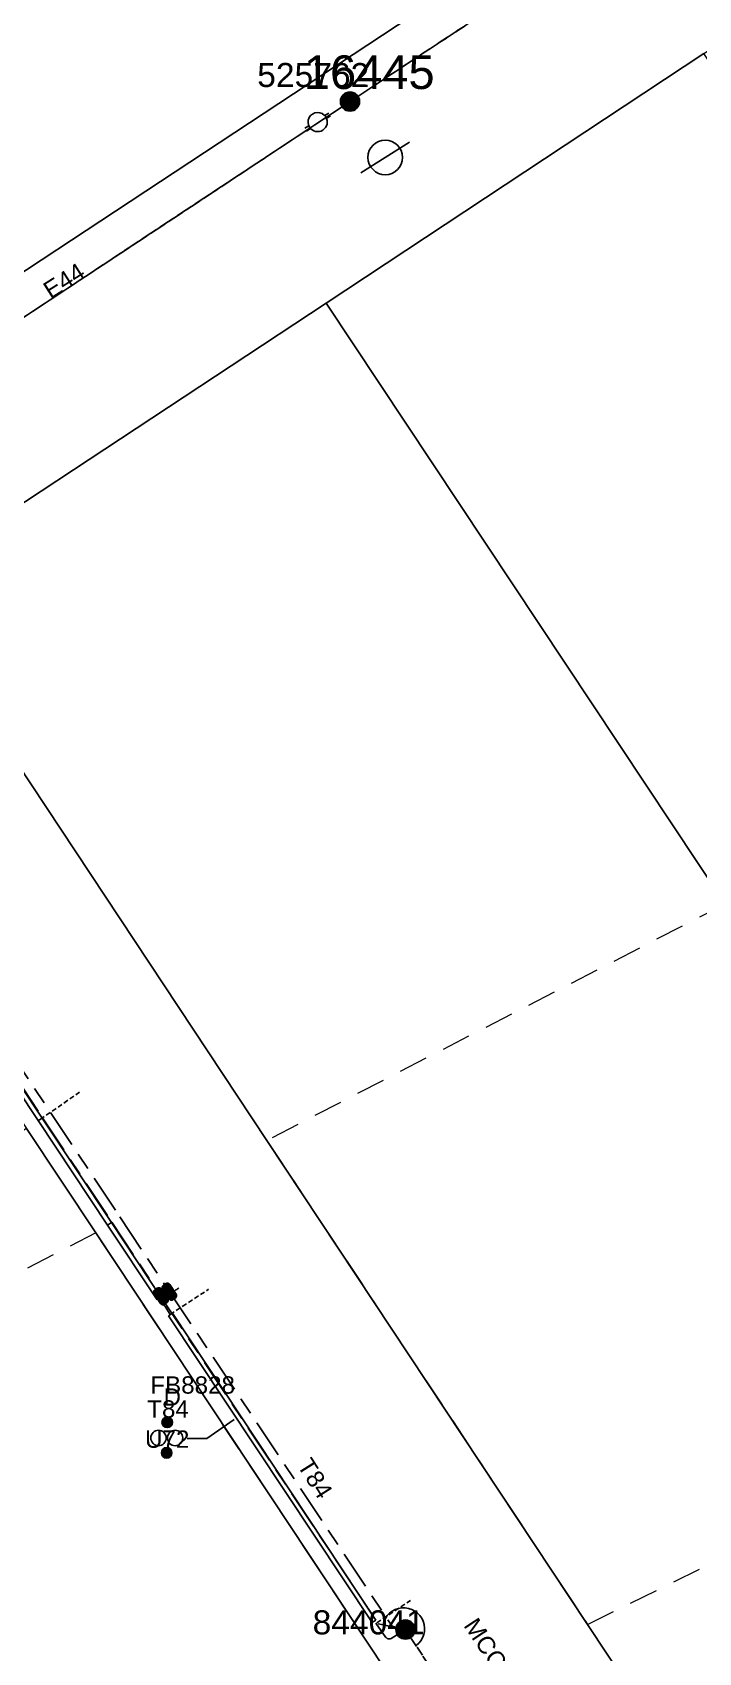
# Model space of a CAD drawing. Header units: metres. Extents: x 302064 to 305578, y 6265466 to 6271990.
# Drawn here: x 303315.5 to 303384.7, y 6270691.7 to 6270860.2 of the extents above; entities that cross this region are included whole.
import ezdxf
from ezdxf.enums import TextEntityAlignment as Align

# ---------------------------------------------------------------- set-up
doc = ezdxf.new("R2010")
doc.units = ezdxf.units.M
for name, pattern in [('Cable Exist OH', [1, 1, 0]), ('Cable Exist UG', [8.2, 4, -1.2, 1.8, -1.2]), ('Dash', [5, 3, -2]), ('DASHED', [0.75, 0.5, -0.25])]:
    doc.linetypes.add(name, pattern=pattern)
doc.layers.get('0').update_dxf_attribs({"color": 6})
for name, color, linetype in [('_User Miscellaneous12', 7, 'Continuous'), ('_User_LV_Exist', 7, 'Continuous'), ('Duct_SP_EXT', 7, 'Continuous'), ('Equip_HV_EXT', 7, 'Continuous'), ('Equip_LV_EXT', 7, 'Continuous'), ('Equip_SP_HV_EXT', 7, 'Continuous'), ('Equip_SP_LV_EXT', 7, 'Continuous'), ('Mains_HV_EXT', 1, 'Continuous'), ('Mains_LV_EXT', 5, 'Continuous'), ('SupportsOH_SP_TR_HV_LV_SL_EXT', 7, 'Continuous'), ('Trench_SP_EXT', 7, 'Continuous')]:
    doc.layers.add(name, color=color, linetype=linetype)
for name, color, linetype, lineweight in [('Cadastre Easements_SP_EXT', 9, 'Continuous', 5), ('Cadastre Land Parcels_SP_EXT', 7, 'Continuous', 5), ('Cadastre Roads_SP_EXT', 9, 'Continuous', 5)]:
    doc.layers.add(name, color=color, linetype=linetype, lineweight=lineweight)
doc.layers.add('UNKNOWN_FEATURES', color=1, linetype='DASHED', plot=False)
doc.styles.add('HVSW_LABEL', font='arial.ttf')
doc.styles.add('POLE_LABEL', font='arial.ttf')
doc.styles.get("Standard").update_dxf_attribs({"font": 'arial.ttf'})

# ---------------------------------------------------------------- blocks, each defined once
blk = doc.blocks.new('DUCT_EXT')
blk.add_circle((0, 0.8), 0.8)
at = {"flags": 1}
blk.add_attdef('Z', (0, 0), '', height=0.2, dxfattribs=at)
at = {"flags": 9}
for tag, p in [('DUCT_CODE', (0, 0)), ('XSECT_TYPE', (0, -0.2)), ('STATE', (0, -0.6)), ('FB_REFERENCE', (0, -0.4)), ('NOTES', (0, -0.8))]:
    blk.add_attdef(tag, text='', height=0.2, dxfattribs=at).set_placement(p, align=Align.MIDDLE_LEFT)
blk = doc.blocks.new('LV_OH_LINKS_OPEN_EXT')
for p, q in [((-0.17, 4.97), (-0.17, 5.46)), ((0.17, 4.97), (0.17, 5.46)), ((-0.17, 3), (-0.17, 2.5)), ((0.17, 3), (0.17, 2.5))]:
    blk.add_line(p, q)
blk.add_lwpolyline([(0, 2.99, 1), (0, 4.98, 1)], format="xyb", close=True)
at = {"flags": 9}
for tag, p in [('ACTUAL_STATUS', (0, 0)), ('CONSTRUCTED_VOLTAGE', (0, -0.2)), ('OPERATING_VOLTAGE', (0, -0.6)), ('ORIENTATION', (0, -0.8)), ('OWNED_BY', (0, -1)), ('STATE', (0, -1.2)), ('SWITCH_TYPE', (0, -1.4)), ('NO_PHASES', (0, -0.4)), ('USAGE', (0, -1.6)), ('LEGEND', (0, -1.8)), ('NOTES', (0, -2))]:
    blk.add_attdef(tag, text='', height=0.2, dxfattribs=at).set_placement(p, align=Align.MIDDLE_LEFT)
at = {"flags": 1}
blk.add_attdef('Z', (0, 0), '', height=0.2, dxfattribs=at)
blk = doc.blocks.new('POLE_EXT')
blk.add_hatch(color=256).paths.add_polyline_path([(-1, 0, 1), (1, 0, 1)])
blk.add_lwpolyline([(-1, 0, 1), (1, 0, 1)], format="xyb", close=True)
for tag, height, flags, p in [('pNumber', 2.5, 8, (-17.84, 2.07)), ('OWNED_BY', 0.2, 9, (1.35, -0.4)), ('SPECIAL_USE', 0.2, 9, (1.35, -0.8)), ('STATE', 0.2, 9, (1.35, -1)), ('cLV', 0.2, 9, (1.35, -1.4)), ('hDepth', 0.2, 9, (1.35, -1.6)), ('PARENT', 0.2, 9, (1.35, -0.6)), ('USAGE', 0.2, 9, (1.35, -1.2)), ('hDia', 0.2, 9, (1.35, -1.8)), ('cHV', 0.2, 9, (1.35, -2)), ('cLinedev', 0.2, 9, (1.35, -3.4)), ('LBRACKET', 0.2, 9, (1.35, -2.2)), ('LExisting', 0.2, 9, (1.35, -2.4)), ('LANTNUMBER', 0.2, 9, (1.35, -2.6)), ('LOther', 0.2, 9, (1.35, -2.8)), ('LRemove', 0.2, 9, (1.35, -3)), ('LEGEND', 0.2, 9, (1.35, -3.2)), ('pExisting', 0.2, 9, (1.35, -3.8)), ('pFooting', 0.2, 9, (1.35, -4.4)), ('pNew', 0.2, 9, (1.35, -4.6)), ('pRelocate', 0.2, 9, (1.35, -5)), ('LOCATION', 0.2, 9, (1.35, -3.6)), ('PFNUMBER', 0.2, 9, (1.35, -4)), ('NEWPFNUMBER', 0.2, 9, (1.35, -4.2)), ('pRemove', 0.2, 9, (1.35, -5.2)), ('pReplace', 0.2, 9, (1.35, -5.4)), ('pStay', 0.2, 9, (1.35, -5.6)), ('pType', 0.2, 9, (1.35, -5.8)), ('cspan', 0.2, 9, (1.35, -6)), ('STREETNAME', 0.2, 9, (1.35, -6.2)), ('SUBURB', 0.2, 9, (1.35, -6.4)), ('NOTES', 0.2, 9, (1.35, -6.6)), ('MAINTAINED_BY', 0.2, 9, (1.36, -6.81)), ('OPERATED_BY', 0.2, 9, (1.36, -7.01))]:
    blk.add_attdef(tag, text='', height=height, dxfattribs=dict(flags=flags)).set_placement(p, align=Align.MIDDLE_LEFT)
at = {"style": 'POLE_LABEL'}
for tag, height, flags, p in [('ASSET_NUM', 2.5, 8, (2, 2)), ('STRUCTURE_PLANT_NUMBER', 0.2, 9, (1.35, 0.03)), ('STREET_CODE', 0.2, 9, (1.35, -0.2))]:
    blk.add_attdef(tag, text='', height=height, dxfattribs=dict(at, flags=flags)).set_placement(p, align=Align.MIDDLE_LEFT)
at = {"flags": 1}
blk.add_attdef('Z', (1.35, -7.33), '', height=0.2, dxfattribs=at)
blk = doc.blocks.new('HV_STJ_EXT')
h = blk.add_hatch(color=256)
edge = h.paths.add_edge_path()
edge.add_ellipse((-0.59, 0.13), major_axis=(0.226, 0.226), ratio=1, start_angle=45, end_angle=135)
edge.add_line((-0.91, 0.13), (-0.91, -0.13))
edge.add_ellipse((-0.59, -0.13), major_axis=(0.226, 0.226), ratio=1, start_angle=135, end_angle=225)
edge.add_line((-0.59, -0.45), (0.59, -0.45))
edge.add_ellipse((0.59, -0.13), major_axis=(-0.226, 0.226), ratio=1, start_angle=135, end_angle=225)
edge.add_line((0.91, -0.13), (0.91, 0.13))
edge.add_ellipse((0.59, 0.13), major_axis=(-0.226, 0.226), ratio=1, start_angle=225, end_angle=315)
edge.add_line((0.59, 0.45), (-0.59, 0.45))
blk.add_lwpolyline([(-0.91, 0.13), (-0.91, -0.13, 0.414214), (-0.59, -0.45), (0.59, -0.45, 0.414214), (0.91, -0.13), (0.91, 0.13, 0.414214), (0.59, 0.45), (-0.59, 0.45, 0.414214)], format="xyb", close=True)
for tag, flags, p in [('ORIENTATION', 9, (1.5, 0)), ('Z', 1, (1.5, -0.8)), ('USAGE', 9, (1.5, -0.2)), ('LEGEND', 9, (1.5, -0.4)), ('NOTES', 9, (1.5, -0.6))]:
    blk.add_attdef(tag, text='', height=0.2, dxfattribs=dict(flags=flags)).set_placement(p, align=Align.MIDDLE_LEFT)
blk = doc.blocks.new('LV_STJ_EXT')
h = blk.add_hatch(color=256)
edge = h.paths.add_edge_path()
edge.add_ellipse((-0.59, 0.13), major_axis=(0.226, 0.226), ratio=1, start_angle=45, end_angle=135)
edge.add_line((-0.91, 0.13), (-0.91, -0.13))
edge.add_ellipse((-0.59, -0.13), major_axis=(0.226, 0.226), ratio=1, start_angle=135, end_angle=225)
edge.add_line((-0.59, -0.45), (0.59, -0.45))
edge.add_ellipse((0.59, -0.13), major_axis=(-0.226, 0.226), ratio=1, start_angle=135, end_angle=225)
edge.add_line((0.91, -0.13), (0.91, 0.13))
edge.add_ellipse((0.59, 0.13), major_axis=(-0.226, 0.226), ratio=1, start_angle=225, end_angle=315)
edge.add_line((0.59, 0.45), (-0.59, 0.45))
blk.add_lwpolyline([(-0.91, 0.13), (-0.91, -0.13, 0.414214), (-0.59, -0.45), (0.59, -0.45, 0.414214), (0.91, -0.13), (0.91, 0.13, 0.414214), (0.59, 0.45), (-0.59, 0.45, 0.414214)], format="xyb", close=True)
at = {"flags": 1}
blk.add_attdef('Z', (0, 0), '', height=0.2, dxfattribs=at)
at = {"flags": 9}
for tag, p in [('ORIENTATION', (0, 0)), ('USAGE', (0, -0.2)), ('LEGEND', (0, -0.4)), ('NOTES', (0, -0.6))]:
    blk.add_attdef(tag, text='', height=0.2, dxfattribs=at).set_placement(p, align=Align.MIDDLE_LEFT)
blk = doc.blocks.new('HV_ABS_CLOSED_EXT')
blk.add_line((-3, 6.87), (3, 6.87))
blk.add_circle((0, 6.87), 1.8)
at = {"style": 'HVSW_LABEL'}
for tag, height, flags, p in [('ASSET_NUM', 3.5, 8, (2, 2)), ('STREET_CODE', 0.2, 9, (0, -0.2))]:
    blk.add_attdef(tag, text='', height=height, dxfattribs=dict(at, flags=flags)).set_placement(p, align=Align.MIDDLE_LEFT)
at = {"flags": 1}
blk.add_attdef('Z', (0, 0), '', height=0.2, dxfattribs=at)
at = {"flags": 9}
for tag, p in [('ACTUAL_STATUS', (0, -0.4)), ('CONSTRUCTED_VOLTAGE', (0, -0.6)), ('OPERATING_VOLTAGE', (0, -1)), ('ORIENTATION', (0, -1.2)), ('OWNED_BY', (0, -1.4)), ('STATE', (0, -1.6)), ('NO_PHASES', (0, -0.8)), ('SWITCH_TYPE', (0, -1.8)), ('STREETNAME', (0, -2.6)), ('SUBURB', (0, -2.8)), ('USAGE', (0, -2)), ('LEGEND', (0, -2.2)), ('LOCATION', (0, -2.4)), ('NOTES', (0, -3))]:
    blk.add_attdef(tag, text='', height=0.2, dxfattribs=at).set_placement(p, align=Align.MIDDLE_LEFT)
blk = doc.blocks.new('CABLE_LARGE_EXT')
h = blk.add_hatch(color=256)
edge = h.paths.add_edge_path()
edge.add_arc((0, 0.55), 0.55, 0, 360)
blk.add_circle((0, 0.55), 0.55)
at = {"flags": 1}
blk.add_attdef('Z', (0, 0), '', height=0.2, dxfattribs=at)
at = {"flags": 9}
for tag, p in [('COND_CODE', (0, 0)), ('STATE', (0, -0.4)), ('XSECT_SIZE', (0, -0.6)), ('FB_REFERENCE', (0, -0.2)), ('NOTES', (0, -0.8))]:
    blk.add_attdef(tag, text='', height=0.2, dxfattribs=at).set_placement(p, align=Align.MIDDLE_LEFT)

msp = doc.modelspace()

# ---------------------------------------------------------------- linework, layer by layer
at = {"layer": '_User Miscellaneous12'}
for p, q in [((303316.076, 6270747.028), (303299.934, 6270771.323)), ((303316.476, 6270747.293), (303300.334, 6270771.589)), ((303316.076, 6270747.028), (303316.276, 6270747.16)), ((303323.28, 6270736.155), (303316.076, 6270747.028)), ((303316.476, 6270747.293), (303316.276, 6270747.16)), ((303323.68, 6270736.421), (303316.476, 6270747.293)), ((303323.28, 6270736.155), (303323.48, 6270736.288)), ((303328.429, 6270728.385), (303323.28, 6270736.155)), ((303323.68, 6270736.421), (303323.48, 6270736.288)), ((303328.829, 6270728.65), (303323.68, 6270736.421)), ((303328.429, 6270728.385), (303328.629, 6270728.518)), ((303328.829, 6270728.65), (303328.629, 6270728.518)), ((303329.626, 6270726.74), (303329.826, 6270726.873)), ((303329.626, 6270726.74), (303350.791, 6270694.817)), ((303330.026, 6270727.005), (303329.826, 6270726.873)), ((303330.026, 6270727.005), (303351.191, 6270695.082)), ((303350.791, 6270694.817), (303350.991, 6270694.949)), ((303351.191, 6270695.082), (303350.991, 6270694.949))]:
    msp.add_line(p, q, dxfattribs=at)
at = {"layer": '_User_LV_Exist', "linetype": 'Cable Exist OH'}
for points in [[(303348.495, 6270853.042), (303412.694, 6270895.387)], [(303309.464, 6270827.221), (303348.495, 6270853.042)], [(303354.261, 6270694.087), (303380.2, 6270654.942)]]:
    msp.add_lwpolyline(points, dxfattribs=at)
at = {"layer": '_User_LV_Exist', "linetype": 'Cable Exist UG'}
for points in [[(303300.264, 6270771.826), (303316.526, 6270747.326), (303323.73, 6270736.454), (303328.828, 6270728.76)], [(303328.819, 6270728.688), (303351.435, 6270694.693), (303354.261, 6270694.087)]]:
    msp.add_lwpolyline(points, dxfattribs=at)
at = {"layer": '_User_LV_Exist', "linetype": 'Continuous'}
msp.add_lwpolyline([(303355.366, 6270692.42, 1.4615996), (303351.926, 6270694.588)], format="xyb", dxfattribs=at)
at = {"layer": 'Cadastre Easements_SP_EXT', "linetype": 'Dash'}
for points in [[(303421.396, 6270718.428), (303463.77, 6270739.357), (303429.863, 6270790.51), (303429.411, 6270791.192), (303387.492, 6270769.56), (303339.847, 6270744.975), (303373.194, 6270694.621), (303421.396, 6270718.428)], [(303356.273, 6270683.721), (303322.063, 6270735.349), (303285.223, 6270716.417), (303233.915, 6270685.005), (303259.575, 6270645.446), (303267.576, 6270633.112), (303288.847, 6270646.049), (303317.018, 6270663.245), (303356.273, 6270683.721)]]:
    msp.add_lwpolyline(points, close=True, dxfattribs=at)
at = {"layer": 'Cadastre Land Parcels_SP_EXT', "linetype": 'Continuous'}
for points in [[(303294.772, 6270822.308), (303458.349, 6270930.203), (303397.629, 6271022.359), (303232.822, 6270913.667), (303294.772, 6270822.308)], [(303522.829, 6270626.016), (303534.616, 6270632.477), (303522.437, 6270650.851), (303463.77, 6270739.357), (303429.863, 6270790.51), (303429.411, 6270791.192), (303428, 6270793.32), (303385.277, 6270858.028), (303346.031, 6270832.084), (303387.492, 6270769.56), (303421.396, 6270718.428), (303466.963, 6270649.711), (303493.73, 6270609.344), (303522.829, 6270626.016)], [(303493.73, 6270609.344), (303466.963, 6270649.711), (303421.396, 6270718.428), (303387.492, 6270769.56), (303346.031, 6270832.084), (303301.583, 6270802.756), (303339.847, 6270744.975), (303373.194, 6270694.621), (303403.795, 6270648.412), (303446.993, 6270583.179), (303493.73, 6270609.344)], [(303428.956, 6270574.034), (303379.995, 6270647.923), (303356.273, 6270683.721), (303322.063, 6270735.349), (303314.859, 6270746.221), (303230.597, 6270690.121), (303233.915, 6270685.005), (303259.575, 6270645.446), (303267.576, 6270633.112), (303337.064, 6270525.981), (303428.956, 6270574.034)]]:
    msp.add_lwpolyline(points, close=True, dxfattribs=at)
at = {"layer": 'Cadastre Roads_SP_EXT', "linetype": 'Continuous'}
for points in [[(303853.791, 6271166.469), (303848.45, 6271174.71), (303842.473, 6271183.931), (303796.018, 6271153.269), (303711.962, 6271097.704), (303627.799, 6271042.074), (303544.169, 6270986.875), (303458.349, 6270930.203), (303294.772, 6270822.308), (303298.107, 6270812.734), (303301.583, 6270802.756), (303346.031, 6270832.084), (303385.277, 6270858.028), (303407.537, 6270872.7), (303469.497, 6270913.649), (303557.167, 6270971.372), (303640.846, 6271026.484), (303724.893, 6271081.733), (303808.452, 6271136.668), (303831.678, 6271151.943), (303853.791, 6271166.469)], [(303339.847, 6270744.975), (303301.583, 6270802.756), (303294.242, 6270797.891), (303284.741, 6270791.595), (303314.859, 6270746.221), (303322.063, 6270735.349), (303356.273, 6270683.721), (303379.995, 6270647.923), (303428.956, 6270574.034), (303436.687, 6270577.953), (303446.993, 6270583.179), (303403.795, 6270648.412), (303373.194, 6270694.621), (303339.847, 6270744.975)]]:
    msp.add_lwpolyline(points, close=True, dxfattribs=at)
at = {"layer": 'Duct_SP_EXT'}
for p, q in [((303316.076, 6270747.028), (303299.934, 6270771.323)), ((303316.476, 6270747.293), (303300.334, 6270771.589)), ((303316.076, 6270747.028), (303316.276, 6270747.16)), ((303323.28, 6270736.155), (303316.076, 6270747.028)), ((303316.476, 6270747.293), (303316.276, 6270747.16)), ((303323.68, 6270736.421), (303316.476, 6270747.293)), ((303323.28, 6270736.155), (303323.48, 6270736.288)), ((303328.429, 6270728.385), (303323.28, 6270736.155)), ((303323.68, 6270736.421), (303323.48, 6270736.288)), ((303328.829, 6270728.65), (303323.68, 6270736.421)), ((303328.429, 6270728.385), (303328.629, 6270728.518)), ((303328.829, 6270728.65), (303328.629, 6270728.518)), ((303329.626, 6270726.74), (303329.826, 6270726.873)), ((303329.626, 6270726.74), (303350.791, 6270694.817)), ((303330.026, 6270727.005), (303329.826, 6270726.873)), ((303330.026, 6270727.005), (303351.191, 6270695.082)), ((303350.791, 6270694.817), (303350.991, 6270694.949)), ((303351.191, 6270695.082), (303350.991, 6270694.949))]:
    msp.add_line(p, q, dxfattribs=at)
msp.add_lwpolyline([(303331.549, 6270713.948), (303333.607, 6270713.948), (303336.438, 6270715.956)], dxfattribs=at)
at = {"layer": 'Mains_HV_EXT', "linetype": 'Cable Exist OH'}
for points in [[(303540.402, 6270979.684), (303348.495, 6270853.042)], [(303348.495, 6270853.042), (303309.451, 6270827.213)], [(303354.261, 6270694.087), (303380.2, 6270654.942)]]:
    msp.add_lwpolyline(points, dxfattribs=at)
at = {"layer": 'Mains_HV_EXT', "linetype": 'Cable Exist UG'}
for points in [[(303245.841, 6270783.846), (303273.002, 6270801.694), (303280.403, 6270792.305), (303285.594, 6270795.69), (303285.594, 6270795.69), (303317.359, 6270747.879), (303324.564, 6270737.006), (303329.713, 6270729.236)], [(303329.713, 6270729.236), (303352.884, 6270694.424), (303354.261, 6270694.087)]]:
    msp.add_lwpolyline(points, dxfattribs=at)
at = {"layer": 'Mains_LV_EXT', "linetype": 'Cable Exist OH'}
for points in [[(303348.495, 6270853.042), (303412.694, 6270895.387)], [(303309.464, 6270827.221), (303348.495, 6270853.042)], [(303354.261, 6270694.087), (303380.2, 6270654.942)]]:
    msp.add_lwpolyline(points, dxfattribs=at)
at = {"layer": 'Mains_LV_EXT', "linetype": 'Cable Exist UG'}
for points in [[(303300.264, 6270771.826), (303316.526, 6270747.326), (303323.73, 6270736.454), (303328.828, 6270728.76)], [(303328.819, 6270728.688), (303351.435, 6270694.693), (303354.261, 6270694.087)]]:
    msp.add_lwpolyline(points, dxfattribs=at)
at = {"layer": 'Mains_LV_EXT', "linetype": 'Continuous'}
msp.add_lwpolyline([(303355.366, 6270692.42, 1.4615996), (303351.926, 6270694.588)], format="xyb", dxfattribs=at)
at = {"layer": 'Trench_SP_EXT', "linetype": 'Cable Exist UG'}
for points in [[(303330.71, 6270729.63, 0.0093681), (303329.448, 6270728.751)], [(303329.448, 6270728.751, 0.4021983), (303329.256, 6270727.692)], [(303351.189, 6270694.743), (303352.237, 6270693.275), (303352.237, 6270693.275, 0.3947977), (303352.771, 6270693.168), (303352.771, 6270693.168), (303354.261, 6270694.087)]]:
    msp.add_lwpolyline(points, format="xyb", dxfattribs=at)
for points in [[(303329.208, 6270727.774), (303328.629, 6270728.518)], [(303329.256, 6270727.692), (303329.798, 6270726.854)]]:
    msp.add_lwpolyline(points, dxfattribs=at)
at = {"layer": 'UNKNOWN_FEATURES'}
for points in [[(303316.276, 6270747.16), (303320.373, 6270749.982)], [(303329.806, 6270726.859), (303333.784, 6270729.487)], [(303351.281, 6270694.804), (303354.77, 6270697.122)]]:
    msp.add_lwpolyline(points, dxfattribs=at)

# ---------------------------------------------------------------- block references
at = {"layer": 'Duct_SP_EXT'}
for name, p in [('CABLE_LARGE_EXT', (303329.489, 6270715.09)), ('DUCT_EXT', (303328.582, 6270713.216)), ('DUCT_EXT', (303330.306, 6270713.217)), ('CABLE_LARGE_EXT', (303329.431, 6270711.922))]:
    msp.add_blockref(name, p, dxfattribs=at)
at = {"layer": 'Equip_HV_EXT', "rotation": 123.5294703228409}
msp.add_blockref('HV_STJ_EXT', (303329.713, 6270729.236), dxfattribs=at)
at = {"layer": 'Equip_LV_EXT', "rotation": 123.5294702950404}
msp.add_blockref('LV_STJ_EXT', (303328.828, 6270728.76), dxfattribs=at)
at = {"layer": 'Equip_SP_HV_EXT'}
ref = msp.add_blockref('HV_ABS_CLOSED_EXT', (303348.495, 6270853.042), dxfattribs=dict(at, rotation=212.2395504309849))
ref.add_attrib('ASSET_NUM', '16445', dxfattribs={"layer": '0', "height": 3.5, "style": 'HVSW_LABEL'}).set_placement((303350.495, 6270853.292), align=Align.BOTTOM_CENTER)
at = {"layer": 'Equip_SP_LV_EXT', "rotation": 122.4262566733287}
msp.add_blockref('LV_OH_LINKS_OPEN_EXT', (303348.495, 6270853.042), dxfattribs=at)
at = {"layer": 'SupportsOH_SP_TR_HV_LV_SL_EXT'}
ref = msp.add_blockref('POLE_EXT', (303348.495, 6270853.042), dxfattribs=at)
ref.add_attrib('ASSET_NUM', '525762', dxfattribs={"layer": '0', "height": 2.5, "rotation": 359.92655, "style": 'POLE_LABEL'}).set_placement((303350.495, 6270853.792), align=Align.BOTTOM_RIGHT)
ref = msp.add_blockref('POLE_EXT', (303354.261, 6270694.087), dxfattribs=at)
ref.add_attrib('ASSET_NUM', '844041', dxfattribs={"layer": '0', "height": 2.5, "style": 'POLE_LABEL'}).set_placement((303356.261, 6270694.837), align=Align.MIDDLE_RIGHT)

# ---------------------------------------------------------------- texts
at = {"layer": 'Cadastre Roads_SP_EXT'}
msp.add_text('MCCULLOCH ST', height=1.8, rotation=303.52817, dxfattribs=at).set_placement((303360.248, 6270694.51))
at = {"layer": 'Duct_SP_EXT'}
for s, p in [('FB8828', (303327.725, 6270718.628)), ('D', (303329.103, 6270717.384)), ('T84', (303327.405, 6270716.132)), ('U72', (303327.178, 6270712.997))]:
    msp.add_text(s, height=1.8, dxfattribs=at).set_placement(p)
at = {"layer": 'Mains_LV_EXT'}
for s, rotation, p in [('E44', 32.38963, (303317.355, 6270832.442)), ('T84', 302.39692, (303342.946, 6270711.164))]:
    msp.add_text(s, height=1.8, rotation=rotation, dxfattribs=at).set_placement(p)

doc.saveas('drawing.dxf')
